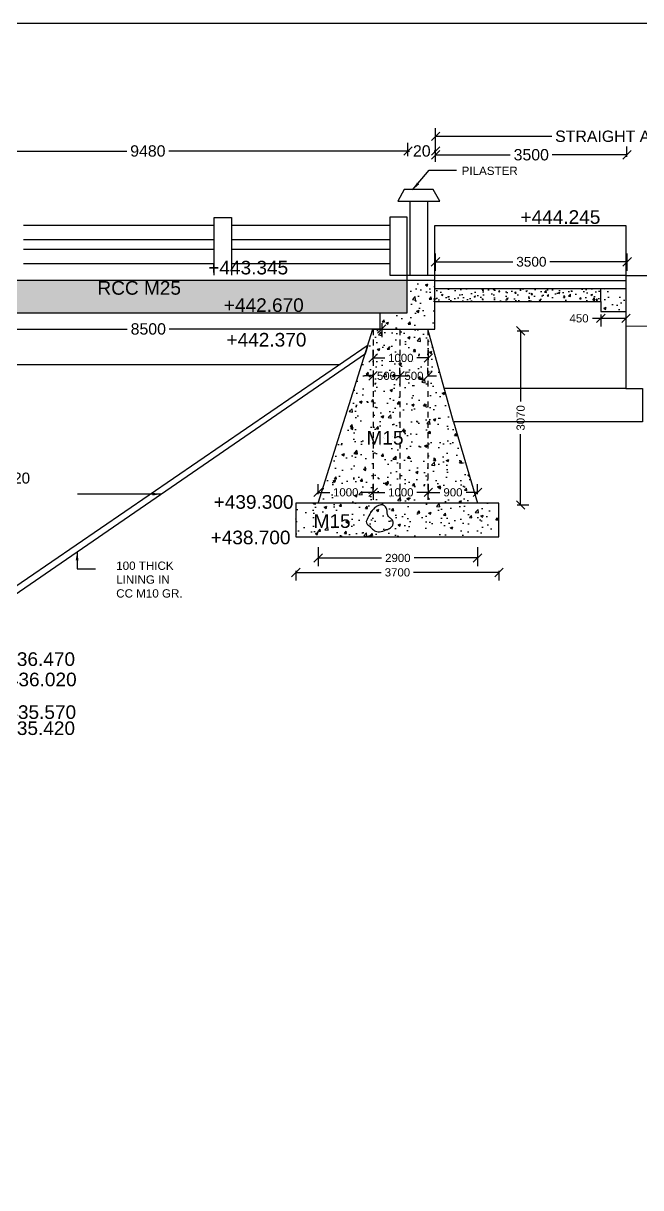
# Model space of a CAD drawing. Header units: inches. Extents: x 214 to 450, y 289 to 479.
# Drawn here: x 260.02 to 273.62, y 331.06 to 356.72 of the extents above; entities that cross this region are included whole.
import ezdxf

# ---------------------------------------------------------------- set-up
doc = ezdxf.new("R2010")
doc.units = ezdxf.units.IN
doc.header["$MEASUREMENT"] = 0
doc.linetypes.add('HIDDEN', pattern=[9.525, 6.35, -3.175])
for name, color, linetype in [('DIMENSION', 255, 'Continuous'), ('DRAWING', 2, 'Continuous'), ('HATCH', 7, 'Continuous'), ('TEXT', 255, 'Continuous')]:
    doc.layers.add(name, color=color, linetype=linetype)
doc.styles.get("Standard").update_dxf_attribs({"font": 'arial.ttf'})
doc.dimstyles.get("Standard").update_dxf_attribs({"dimtxt": 0.18, "dimasz": 0.1875, "dimexe": 0.18, "dimexo": 0.0625, "dimgap": 0.09, "dimtad": 0, "dimtih": 1, "dimtoh": 1, "dimdec": 4, "dimzin": 0, "dimdsep": 46, "dimtxsty": 'Standard', "dimcen": 0.09, "dimadec": 0, "dimazin": 0, "dimtfac": 1, "dimtdec": 4, "dimtofl": 0, "dimtmove": 0, "dimatfit": 3, "dimfxl": 1, "dimtolj": 1, "dimtzin": 0, "dimarcsym": 0})
pattern_1 = [(50, (0, 0), (0.57380815, -0.0502017), [0.06, -0.66]), (355, (0, 0), (-0.1110011, 0.6017537), [0.048, -0.528]), (100.4514, (0.0478, -0.0042), (0.4628075, 0.5515516), [0.05099215, -0.5609137]), (46.1842, (0, 0.16), (0.8537928, -0.1324152), [0.09, -0.99]), (96.6356, (0.07115, 0.149), (0.7477302, 0.7792943), [0.0764882, -0.8413704]), (351.1842, (0, 0.16), (0.7477296, 0.7792949), [0.072, -0.792]), (21, (0.08, 0.12), (0.47752564, -0.3220951), [0.06, -0.66]), (326, (0.08, 0.12), (0.1946523, 0.58012), [0.048, -0.528]), (71.4514, (0.1198, 0.09316), (0.6721781, 0.2580244), [0.05099215, -0.5609137]), (37.5, (0, 0), (0.00972788, 0.26631508), [0, -0.5216, 0, -0.536, 0, -0.53]), (7.5, (0, 0), (0.21045563, 0.31552937), [0, -0.3056, 0, -0.5096, 0, -0.202]), (327.5, (-0.1784, 0), (0.42705795, -0.0180439), [0, -0.2, 0, -0.624, 0, -0.828]), (317.5, (-0.2584, 0), (0.46654894, 0.080084), [0, -0.26, 0, -0.4144, 0, -0.588])]

# ---------------------------------------------------------------- blocks, each defined once
blk = doc.blocks.new('_Oblique')
at = {"color": 0, "linetype": 'ByBlock', "lineweight": -2}
blk.add_line((-0.5, -0.5), (0.5, 0.5), dxfattribs=at)
blk = doc.blocks.new('*D86')
at = {"layer": 'Defpoints', "color": 0, "ltscale": 0.02, "transparency": 16777216}
for p in [(266.519, 346.379), (266.519, 346.276), (267.733, 346.276)]:
    blk.add_point(p, dxfattribs=at)
at = {"layer": 'DIMENSION', "color": 0, "lineweight": -2, "ltscale": 0.02, "transparency": 16777216}
for p, q in [((266.519, 346.338), (266.519, 346.559)), ((267.733, 346.338), (267.733, 346.559)), ((266.519, 346.379), (266.776, 346.379)), ((267.733, 346.379), (267.476, 346.379))]:
    blk.add_line(p, q, dxfattribs=at)
at = {"layer": 'DIMENSION', "color": 0, "lineweight": -2, "ltscale": 0.02, "transparency": 16777216, "xscale": 0.1875, "yscale": 0.1875, "zscale": 0.1875, "rotation": 180}
blk.add_blockref('_Oblique', (266.519, 346.379), dxfattribs=at)
at = {"layer": 'DIMENSION', "color": 0, "lineweight": -2, "ltscale": 0.02, "transparency": 16777216, "xscale": 0.1875, "yscale": 0.1875, "zscale": 0.1875}
blk.add_blockref('_Oblique', (267.733, 346.379), dxfattribs=at)
at = {"layer": 'DIMENSION', "color": 0, "ltscale": 0.02, "transparency": 16777216, "insert": (267.126, 346.379), "char_height": 0.18, "attachment_point": 5}
blk.add_mtext('\\A1;1000', dxfattribs=at)
blk = doc.blocks.new('*D87')
at = {"layer": 'Defpoints', "color": 0, "ltscale": 0.02, "transparency": 16777216}
for p in [(267.733, 346.379), (267.733, 346.276), (268.948, 346.276)]:
    blk.add_point(p, dxfattribs=at)
at = {"layer": 'DIMENSION', "color": 0, "lineweight": -2, "ltscale": 0.02, "transparency": 16777216}
for p, q in [((267.733, 346.338), (267.733, 346.559)), ((268.948, 346.338), (268.948, 346.559)), ((267.733, 346.379), (267.99, 346.379)), ((268.948, 346.379), (268.69, 346.379))]:
    blk.add_line(p, q, dxfattribs=at)
at = {"layer": 'DIMENSION', "color": 0, "lineweight": -2, "ltscale": 0.02, "transparency": 16777216, "xscale": 0.1875, "yscale": 0.1875, "zscale": 0.1875, "rotation": 180}
blk.add_blockref('_Oblique', (267.733, 346.379), dxfattribs=at)
at = {"layer": 'DIMENSION', "color": 0, "lineweight": -2, "ltscale": 0.02, "transparency": 16777216, "xscale": 0.1875, "yscale": 0.1875, "zscale": 0.1875}
blk.add_blockref('_Oblique', (268.948, 346.379), dxfattribs=at)
at = {"layer": 'DIMENSION', "color": 0, "ltscale": 0.02, "transparency": 16777216, "insert": (268.34, 346.379), "char_height": 0.18, "attachment_point": 5}
blk.add_mtext('\\A1;1000', dxfattribs=at)
blk = doc.blocks.new('*D88')
at = {"layer": 'Defpoints', "color": 0, "ltscale": 0.02, "transparency": 16777216}
for p in [(268.948, 346.379), (268.948, 346.276), (270.03, 346.276)]:
    blk.add_point(p, dxfattribs=at)
at = {"layer": 'DIMENSION', "color": 0, "lineweight": -2, "ltscale": 0.02, "transparency": 16777216}
for p, q in [((268.948, 346.338), (268.948, 346.559)), ((270.03, 346.338), (270.03, 346.559)), ((268.948, 346.379), (269.201, 346.379)), ((270.03, 346.379), (269.778, 346.379))]:
    blk.add_line(p, q, dxfattribs=at)
at = {"layer": 'DIMENSION', "color": 0, "lineweight": -2, "ltscale": 0.02, "transparency": 16777216, "xscale": 0.1875, "yscale": 0.1875, "zscale": 0.1875, "rotation": 180}
blk.add_blockref('_Oblique', (268.948, 346.379), dxfattribs=at)
at = {"layer": 'DIMENSION', "color": 0, "lineweight": -2, "ltscale": 0.02, "transparency": 16777216, "xscale": 0.1875, "yscale": 0.1875, "zscale": 0.1875}
blk.add_blockref('_Oblique', (270.03, 346.379), dxfattribs=at)
at = {"layer": 'DIMENSION', "color": 0, "ltscale": 0.02, "transparency": 16777216, "insert": (269.489, 346.379), "char_height": 0.18, "attachment_point": 5}
blk.add_mtext('\\A1;900', dxfattribs=at)
blk = doc.blocks.new('*D89')
at = {"layer": 'Defpoints', "color": 0, "ltscale": 0.02, "transparency": 16777216}
for p in [(267.733, 349.341), (267.733, 349.238), (268.948, 349.238)]:
    blk.add_point(p, dxfattribs=at)
at = {"layer": 'DIMENSION', "color": 0, "lineweight": -2, "ltscale": 0.02, "transparency": 16777216}
for p, q in [((267.733, 349.301), (267.733, 349.521)), ((268.948, 349.301), (268.948, 349.521)), ((267.733, 349.341), (267.99, 349.341)), ((268.948, 349.341), (268.69, 349.341))]:
    blk.add_line(p, q, dxfattribs=at)
at = {"layer": 'DIMENSION', "color": 0, "lineweight": -2, "ltscale": 0.02, "transparency": 16777216, "xscale": 0.1875, "yscale": 0.1875, "zscale": 0.1875, "rotation": 180}
blk.add_blockref('_Oblique', (267.733, 349.341), dxfattribs=at)
at = {"layer": 'DIMENSION', "color": 0, "lineweight": -2, "ltscale": 0.02, "transparency": 16777216, "xscale": 0.1875, "yscale": 0.1875, "zscale": 0.1875}
blk.add_blockref('_Oblique', (268.948, 349.341), dxfattribs=at)
at = {"layer": 'DIMENSION', "color": 0, "ltscale": 0.02, "transparency": 16777216, "insert": (268.34, 349.341), "char_height": 0.18, "attachment_point": 5}
blk.add_mtext('\\A1;1000', dxfattribs=at)
blk = doc.blocks.new('*D90')
at = {"layer": 'Defpoints', "color": 0, "ltscale": 0.02, "transparency": 16777216}
for p in [(267.728, 349.005), (268.321, 349.005), (268.321, 348.946)]:
    blk.add_point(p, dxfattribs=at)
at = {"layer": 'DIMENSION', "color": 0, "lineweight": -2, "ltscale": 0.02, "transparency": 16777216}
for p, q in [((267.728, 348.946), (267.54, 348.946)), ((267.728, 348.943), (267.728, 348.766)), ((268.321, 348.946), (268.508, 348.946)), ((268.321, 348.943), (268.321, 348.766))]:
    blk.add_line(p, q, dxfattribs=at)
at = {"layer": 'DIMENSION', "color": 0, "lineweight": -2, "ltscale": 0.02, "transparency": 16777216, "xscale": 0.1875, "yscale": 0.1875, "zscale": 0.1875}
blk.add_blockref('_Oblique', (267.728, 348.946), dxfattribs=at)
at = {"layer": 'DIMENSION', "color": 0, "lineweight": -2, "ltscale": 0.02, "transparency": 16777216, "xscale": 0.1875, "yscale": 0.1875, "zscale": 0.1875, "rotation": 180}
blk.add_blockref('_Oblique', (268.321, 348.946), dxfattribs=at)
at = {"layer": 'DIMENSION', "color": 0, "ltscale": 0.02, "transparency": 16777216, "insert": (268.024, 348.946), "char_height": 0.18, "attachment_point": 5}
blk.add_mtext('\\A1;500', dxfattribs=at)
blk = doc.blocks.new('*D91')
at = {"layer": 'Defpoints', "color": 0, "ltscale": 0.02, "transparency": 16777216}
for p in [(268.321, 348.924), (268.937, 348.946), (268.937, 348.924)]:
    blk.add_point(p, dxfattribs=at)
at = {"layer": 'DIMENSION', "color": 0, "lineweight": -2, "ltscale": 0.02, "transparency": 16777216}
for p, q in [((268.321, 348.987), (268.321, 349.126)), ((268.937, 348.987), (268.937, 349.126)), ((268.321, 348.946), (268.133, 348.946)), ((268.937, 348.946), (269.125, 348.946))]:
    blk.add_line(p, q, dxfattribs=at)
at = {"layer": 'DIMENSION', "color": 0, "lineweight": -2, "ltscale": 0.02, "transparency": 16777216, "xscale": 0.1875, "yscale": 0.1875, "zscale": 0.1875}
blk.add_blockref('_Oblique', (268.321, 348.946), dxfattribs=at)
at = {"layer": 'DIMENSION', "color": 0, "lineweight": -2, "ltscale": 0.02, "transparency": 16777216, "xscale": 0.1875, "yscale": 0.1875, "zscale": 0.1875, "rotation": 180}
blk.add_blockref('_Oblique', (268.937, 348.946), dxfattribs=at)
at = {"layer": 'DIMENSION', "color": 0, "ltscale": 0.02, "transparency": 16777216, "insert": (268.629, 348.946), "char_height": 0.18, "attachment_point": 5}
blk.add_mtext('\\A1;500', dxfattribs=at)
blk = doc.blocks.new('*D92')
at = {"layer": 'Defpoints', "color": 0, "ltscale": 0.02, "transparency": 16777216}
for p in [(257.638, 350.336), (267.919, 350.168), (267.919, 349.979)]:
    blk.add_point(p, dxfattribs=at)
at = {"layer": 'DIMENSION', "color": 0, "lineweight": -2, "ltscale": 0.02, "transparency": 16777216}
for p, q in [((257.638, 350.273), (257.638, 349.799)), ((267.919, 350.105), (267.919, 349.799)), ((257.638, 349.979), (262.315, 349.979)), ((267.919, 349.979), (263.241, 349.979))]:
    blk.add_line(p, q, dxfattribs=at)
at = {"layer": 'DIMENSION', "color": 0, "lineweight": -2, "ltscale": 0.02, "transparency": 16777216, "xscale": 0.1875, "yscale": 0.1875, "zscale": 0.1875, "rotation": 180}
blk.add_blockref('_Oblique', (257.638, 349.979), dxfattribs=at)
at = {"layer": 'DIMENSION', "color": 0, "lineweight": -2, "ltscale": 0.02, "transparency": 16777216, "xscale": 0.1875, "yscale": 0.1875, "zscale": 0.1875}
blk.add_blockref('_Oblique', (267.919, 349.979), dxfattribs=at)
at = {"layer": 'DIMENSION', "color": 0, "ltscale": 0.02, "transparency": 16777216, "insert": (262.778, 349.979), "char_height": 0.25, "attachment_point": 5}
blk.add_mtext('\\A1;8500', dxfattribs=at)
blk = doc.blocks.new('*D102')
at = {"layer": 'Defpoints', "color": 0, "ltscale": 0.02, "transparency": 16777216}
for p in [(270.84, 349.94), (270.84, 346.101), (270.98, 346.101)]:
    blk.add_point(p, dxfattribs=at)
at = {"layer": 'DIMENSION', "color": 0, "lineweight": -2, "ltscale": 0.02, "transparency": 16777216}
for p, q in [((270.902, 349.94), (271.16, 349.94)), ((270.98, 349.94), (270.98, 348.379)), ((270.98, 346.101), (270.98, 347.662)), ((270.902, 346.101), (271.16, 346.101))]:
    blk.add_line(p, q, dxfattribs=at)
at = {"layer": 'DIMENSION', "color": 0, "lineweight": -2, "ltscale": 0.02, "transparency": 16777216, "xscale": 0.1875, "yscale": 0.1875, "zscale": 0.1875}
for p, rotation in [((270.98, 349.94), 90), ((270.98, 346.101), 270)]:
    blk.add_blockref('_Oblique', p, dxfattribs=dict(at, rotation=rotation))
at = {"layer": 'DIMENSION', "color": 0, "ltscale": 0.02, "transparency": 16777216, "insert": (270.98, 348.02), "char_height": 0.18, "attachment_point": 5, "rotation": 90}
blk.add_mtext('\\A1;3070', dxfattribs=at)
blk = doc.blocks.new('*D103')
at = {"layer": 'Defpoints', "color": 0, "ltscale": 0.02, "transparency": 16777216}
for p in [(273.327, 351.46), (269.105, 351.199), (273.327, 351.199)]:
    blk.add_point(p, dxfattribs=at)
at = {"layer": 'DIMENSION', "color": 0, "lineweight": -2, "ltscale": 0.02, "transparency": 16777216}
for p, q in [((269.105, 351.262), (269.105, 351.64)), ((273.327, 351.262), (273.327, 351.64)), ((269.105, 351.46), (270.807, 351.46)), ((273.327, 351.46), (271.626, 351.46))]:
    blk.add_line(p, q, dxfattribs=at)
at = {"layer": 'DIMENSION', "color": 0, "lineweight": -2, "ltscale": 0.02, "transparency": 16777216, "xscale": 0.1875, "yscale": 0.1875, "zscale": 0.1875, "rotation": 180}
blk.add_blockref('_Oblique', (269.105, 351.46), dxfattribs=at)
at = {"layer": 'DIMENSION', "color": 0, "lineweight": -2, "ltscale": 0.02, "transparency": 16777216, "xscale": 0.1875, "yscale": 0.1875, "zscale": 0.1875}
blk.add_blockref('_Oblique', (273.327, 351.46), dxfattribs=at)
at = {"layer": 'DIMENSION', "color": 0, "ltscale": 0.02, "transparency": 16777216, "insert": (271.216, 351.46), "char_height": 0.2143, "attachment_point": 5}
blk.add_mtext('\\A1;3500', dxfattribs=at)
blk = doc.blocks.new('*D104')
at = {"layer": 'Defpoints', "color": 0, "ltscale": 0.02, "transparency": 16777216}
for p in [(272.747, 350.363), (273.3, 350.363), (272.747, 350.213)]:
    blk.add_point(p, dxfattribs=at)
at = {"layer": 'DIMENSION', "color": 0, "lineweight": -2, "ltscale": 0.02, "transparency": 16777216}
for p, q in [((272.747, 350.301), (272.747, 350.033)), ((273.3, 350.301), (273.3, 350.033)), ((272.747, 350.213), (272.559, 350.213)), ((273.3, 350.213), (272.747, 350.213))]:
    blk.add_line(p, q, dxfattribs=at)
at = {"layer": 'DIMENSION', "color": 0, "lineweight": -2, "ltscale": 0.02, "transparency": 16777216, "xscale": 0.1875, "yscale": 0.1875, "zscale": 0.1875, "rotation": 180}
blk.add_blockref('_Oblique', (272.747, 350.213), dxfattribs=at)
at = {"layer": 'DIMENSION', "color": 0, "lineweight": -2, "ltscale": 0.02, "transparency": 16777216, "xscale": 0.1875, "yscale": 0.1875, "zscale": 0.1875}
blk.add_blockref('_Oblique', (273.3, 350.213), dxfattribs=at)
at = {"layer": 'DIMENSION', "color": 0, "ltscale": 0.02, "transparency": 16777216, "insert": (272.267, 350.213), "char_height": 0.18, "attachment_point": 5}
blk.add_mtext('\\A1;450', dxfattribs=at)
blk = doc.blocks.new('*D106')
at = {"layer": 'Defpoints', "color": 0, "ltscale": 0.02, "transparency": 16777216}
for p in [(269.107, 354.225), (269.107, 353.602), (279.263, 353.602)]:
    blk.add_point(p, dxfattribs=at)
at = {"layer": 'DIMENSION', "color": 0, "lineweight": -2, "ltscale": 0.02, "transparency": 16777216}
for p, q in [((269.107, 353.664), (269.107, 354.405)), ((279.263, 353.664), (279.263, 354.405)), ((269.107, 354.225), (271.666, 354.225)), ((279.263, 354.225), (276.704, 354.225))]:
    blk.add_line(p, q, dxfattribs=at)
at = {"layer": 'DIMENSION', "color": 0, "lineweight": -2, "ltscale": 0.02, "transparency": 16777216, "xscale": 0.1875, "yscale": 0.1875, "zscale": 0.1875, "rotation": 180}
blk.add_blockref('_Oblique', (269.107, 354.225), dxfattribs=at)
at = {"layer": 'DIMENSION', "color": 0, "lineweight": -2, "ltscale": 0.02, "transparency": 16777216, "xscale": 0.1875, "yscale": 0.1875, "zscale": 0.1875}
blk.add_blockref('_Oblique', (279.263, 354.225), dxfattribs=at)
at = {"layer": 'DIMENSION', "color": 0, "ltscale": 0.02, "transparency": 16777216, "insert": (274.185, 354.225), "char_height": 0.25, "attachment_point": 5}
blk.add_mtext('\\A1;STRAIGHT APPROACH 15000', dxfattribs=at)
blk = doc.blocks.new('*D107')
at = {"layer": 'Defpoints', "color": 0, "ltscale": 0.02, "transparency": 16777216}
for p in [(269.107, 353.71), (273.321, 353.818), (273.321, 353.71)]:
    blk.add_point(p, dxfattribs=at)
at = {"layer": 'DIMENSION', "color": 0, "lineweight": -2, "ltscale": 0.02, "transparency": 16777216}
for p, q in [((269.107, 353.773), (269.107, 353.998)), ((273.321, 353.773), (273.321, 353.998)), ((269.107, 353.818), (270.752, 353.818)), ((273.321, 353.818), (271.677, 353.818))]:
    blk.add_line(p, q, dxfattribs=at)
at = {"layer": 'DIMENSION', "color": 0, "lineweight": -2, "ltscale": 0.02, "transparency": 16777216, "xscale": 0.1875, "yscale": 0.1875, "zscale": 0.1875, "rotation": 180}
blk.add_blockref('_Oblique', (269.107, 353.818), dxfattribs=at)
at = {"layer": 'DIMENSION', "color": 0, "lineweight": -2, "ltscale": 0.02, "transparency": 16777216, "xscale": 0.1875, "yscale": 0.1875, "zscale": 0.1875}
blk.add_blockref('_Oblique', (273.321, 353.818), dxfattribs=at)
at = {"layer": 'DIMENSION', "color": 0, "ltscale": 0.02, "transparency": 16777216, "insert": (271.214, 353.818), "char_height": 0.25, "attachment_point": 5}
blk.add_mtext('\\A1;3500', dxfattribs=at)
blk = doc.blocks.new('*D108')
at = {"layer": 'Defpoints', "color": 0, "ltscale": 0.02, "transparency": 16777216}
for p in [(268.498, 353.901), (268.498, 353.773), (269.107, 353.773)]:
    blk.add_point(p, dxfattribs=at)
at = {"layer": 'DIMENSION', "color": 0, "lineweight": -2, "ltscale": 0.02, "transparency": 16777216}
for p, q in [((268.498, 353.835), (268.498, 354.081)), ((268.498, 353.901), (268.532, 353.901)), ((269.107, 353.901), (269.073, 353.901)), ((269.107, 353.835), (269.107, 354.081))]:
    blk.add_line(p, q, dxfattribs=at)
at = {"layer": 'DIMENSION', "color": 0, "lineweight": -2, "ltscale": 0.02, "transparency": 16777216, "xscale": 0.1875, "yscale": 0.1875, "zscale": 0.1875, "rotation": 180}
blk.add_blockref('_Oblique', (268.498, 353.901), dxfattribs=at)
at = {"layer": 'DIMENSION', "color": 0, "lineweight": -2, "ltscale": 0.02, "transparency": 16777216, "xscale": 0.1875, "yscale": 0.1875, "zscale": 0.1875}
blk.add_blockref('_Oblique', (269.107, 353.901), dxfattribs=at)
at = {"layer": 'DIMENSION', "color": 0, "ltscale": 0.02, "transparency": 16777216, "insert": (268.802, 353.901), "char_height": 0.25, "attachment_point": 5}
blk.add_mtext('\\A1;20', dxfattribs=at)
blk = doc.blocks.new('*D109')
at = {"layer": 'Defpoints', "color": 0, "ltscale": 0.02, "transparency": 16777216}
for p in [(257.038, 353.901), (257.038, 353.727), (268.498, 353.727)]:
    blk.add_point(p, dxfattribs=at)
at = {"layer": 'DIMENSION', "color": 0, "lineweight": -2, "ltscale": 0.02, "transparency": 16777216}
for p, q in [((257.038, 353.79), (257.038, 354.081)), ((257.038, 353.901), (262.305, 353.901)), ((268.498, 353.901), (263.231, 353.901)), ((268.498, 353.79), (268.498, 354.081))]:
    blk.add_line(p, q, dxfattribs=at)
at = {"layer": 'DIMENSION', "color": 0, "lineweight": -2, "ltscale": 0.02, "transparency": 16777216, "xscale": 0.1875, "yscale": 0.1875, "zscale": 0.1875, "rotation": 180}
blk.add_blockref('_Oblique', (257.038, 353.901), dxfattribs=at)
at = {"layer": 'DIMENSION', "color": 0, "lineweight": -2, "ltscale": 0.02, "transparency": 16777216, "xscale": 0.1875, "yscale": 0.1875, "zscale": 0.1875}
blk.add_blockref('_Oblique', (268.498, 353.901), dxfattribs=at)
at = {"layer": 'DIMENSION', "color": 0, "ltscale": 0.02, "transparency": 16777216, "insert": (262.768, 353.901), "char_height": 0.25, "attachment_point": 5}
blk.add_mtext('\\A1;9480', dxfattribs=at)
blk = doc.blocks.new('*D123')
at = {"layer": 'Defpoints', "color": 0, "ltscale": 0.02, "transparency": 16777216}
for p in [(266.027, 344.713), (270.502, 344.713), (270.502, 344.615)]:
    blk.add_point(p, dxfattribs=at)
at = {"layer": 'DIMENSION', "color": 0, "lineweight": -2, "ltscale": 0.02, "transparency": 16777216}
for p, q in [((266.027, 344.651), (266.027, 344.435)), ((266.027, 344.615), (267.906, 344.615)), ((270.502, 344.615), (268.623, 344.615)), ((270.502, 344.651), (270.502, 344.435))]:
    blk.add_line(p, q, dxfattribs=at)
at = {"layer": 'DIMENSION', "color": 0, "lineweight": -2, "ltscale": 0.02, "transparency": 16777216, "xscale": 0.1875, "yscale": 0.1875, "zscale": 0.1875, "rotation": 180}
blk.add_blockref('_Oblique', (266.027, 344.615), dxfattribs=at)
at = {"layer": 'DIMENSION', "color": 0, "lineweight": -2, "ltscale": 0.02, "transparency": 16777216, "xscale": 0.1875, "yscale": 0.1875, "zscale": 0.1875}
blk.add_blockref('_Oblique', (270.502, 344.615), dxfattribs=at)
at = {"layer": 'DIMENSION', "color": 0, "ltscale": 0.02, "transparency": 16777216, "insert": (268.265, 344.615), "char_height": 0.18, "attachment_point": 5}
blk.add_mtext('\\A1;3700', dxfattribs=at)
blk = doc.blocks.new('*D124')
at = {"layer": 'Defpoints', "color": 0, "ltscale": 0.02, "transparency": 16777216}
for p in [(266.519, 345.234), (270.031, 345.234), (270.031, 344.933)]:
    blk.add_point(p, dxfattribs=at)
at = {"layer": 'DIMENSION', "color": 0, "lineweight": -2, "ltscale": 0.02, "transparency": 16777216}
for p, q in [((266.519, 345.172), (266.519, 344.753)), ((270.031, 345.172), (270.031, 344.753)), ((266.519, 344.933), (267.915, 344.933)), ((270.031, 344.933), (268.635, 344.933))]:
    blk.add_line(p, q, dxfattribs=at)
at = {"layer": 'DIMENSION', "color": 0, "lineweight": -2, "ltscale": 0.02, "transparency": 16777216, "xscale": 0.1875, "yscale": 0.1875, "zscale": 0.1875, "rotation": 180}
blk.add_blockref('_Oblique', (266.519, 344.933), dxfattribs=at)
at = {"layer": 'DIMENSION', "color": 0, "lineweight": -2, "ltscale": 0.02, "transparency": 16777216, "xscale": 0.1875, "yscale": 0.1875, "zscale": 0.1875}
blk.add_blockref('_Oblique', (270.031, 344.933), dxfattribs=at)
at = {"layer": 'DIMENSION', "color": 0, "ltscale": 0.02, "transparency": 16777216, "insert": (268.275, 344.933), "char_height": 0.18, "attachment_point": 5}
blk.add_mtext('\\A1;2900', dxfattribs=at)

msp = doc.modelspace()

# ---------------------------------------------------------------- hatches: boundary and pattern name
at = {"layer": 'HATCH', "ltscale": 0.02}
h = msp.add_hatch(dxfattribs=at)
h.set_pattern_fill('AR-CONC', color=256, scale=0.08, style=0)
h.set_pattern_definition(pattern_1)
h.paths.add_polyline_path([(268.48034, 351.04572), (251.25944, 351.04572), (251.25944, 350.33567), (267.87996, 350.33597), (268.48034, 350.33597)])
h = msp.add_hatch(dxfattribs=at)
h.set_pattern_fill('AR-CONC', color=256, scale=0.08, style=0)
h.set_pattern_definition(pattern_1)
h.paths.add_polyline_path([(269.08814, 350.58869), (269.08814, 350.88522), (269.08814, 351.04572), (268.48034, 351.04572), (268.48034, 350.33597), (267.87996, 350.33597), (267.87996, 349.97284), (268.93818, 349.97284), (269.08814, 349.97284)])
h.paths.add_polyline_path([(268.93818, 349.97284), (268.31893, 349.97284), (268.31893, 346.1401), (268.93818, 346.1401)])
h.paths.add_polyline_path([(268.31893, 349.97284), (267.73027, 349.97284), (267.73027, 346.1401), (268.31893, 346.1401)])
h.paths.add_polyline_path([(267.73027, 349.97284), (267.72387, 349.97284), (267.61158, 349.61572), (267.62085, 349.62207), (267.56278, 349.44053), (267.55476, 349.43501), (266.51871, 346.1401), (267.73027, 346.1401)])
h.paths.add_polyline_path([(269.50098, 347.93629), (268.93818, 349.97284), (268.93818, 346.1401), (269.99753, 346.1401), (270.03093, 346.1401)])
h.paths.add_polyline_path([(270.50231, 346.1401), (269.99753, 346.1401), (268.92926, 346.1401), (268.3185, 346.1401), (267.72323, 346.1401), (266.51871, 346.1401), (266.02731, 346.1401), (266.02731, 345.39735), (270.50231, 345.39735)])
h = msp.add_hatch(dxfattribs=at)
h.set_pattern_fill('AR-CONC', color=256, scale=0.05, style=0)
h.set_pattern_definition([(50, (0, 0), (0.3586301, -0.03137607), [0.0375, -0.4125]), (355, (0, 0), (-0.06937567, 0.37609607), [0.03, -0.33]), (100.4514, (0.0299, -0.0026), (0.2892547, 0.34471977), [0.0318701, -0.35057106]), (46.1842, (0, 0.1), (0.53362052, -0.0827595), [0.05625, -0.61875]), (96.6356, (0.04447, 0.0931), (0.46733135, 0.48705894), [0.04780514, -0.5258565]), (351.1842, (0, 0.1), (0.467331, 0.4870593), [0.045, -0.495]), (21, (0.05, 0.075), (0.29845353, -0.20130945), [0.0375, -0.4125]), (326, (0.05, 0.075), (0.12165767, 0.36257502), [0.03, -0.33]), (71.4514, (0.07487, 0.05822), (0.42011131, 0.16126525), [0.0318701, -0.35057106]), (37.5, (0, 0), (0.006079928, 0.166446927), [0, -0.326, 0, -0.335, 0, -0.33125]), (7.5, (0, 0), (0.13153477, 0.197205856), [0, -0.191, 0, -0.3185, 0, -0.12625]), (327.5, (-0.1115, 0), (0.26691122, -0.011277436), [0, -0.125, 0, -0.39, 0, -0.5175]), (317.5, (-0.1615, 0), (0.29159308, 0.05005249), [0, -0.1625, 0, -0.259, 0, -0.3675])])
h.paths.add_polyline_path([(272.74661, 350.87107), (269.08814, 350.87107), (269.08814, 350.58869), (272.74661, 350.58869)])
h = msp.add_hatch(dxfattribs=at)
h.set_pattern_fill('AR-CONC', color=256, scale=0.08, style=0)
h.set_pattern_definition(pattern_1)
h.paths.add_polyline_path([(273.30026, 350.87107), (272.74661, 350.87107), (272.74661, 350.58869), (272.74661, 350.36338), (273.30026, 350.36338)])

# ---------------------------------------------------------------- linework, layer by layer
at = {"layer": 'DRAWING', "ltscale": 0.02}
for points in [[(310.47228, 289.32157), (214.2227, 289.32157), (214.2227, 356.71607), (310.47228, 356.71607)], [(266.02731, 345.39735), (270.50231, 345.39735), (270.50231, 346.1401), (269.99753, 346.1401), (268.92926, 346.1401), (268.3185, 346.1401), (267.72323, 346.1401), (266.51871, 346.1401), (266.02731, 346.1401), (266.02731, 345.39735)]]:
    msp.add_lwpolyline(points, close=True, dxfattribs=at)
for points in [[(268.93032, 352.79827), (269.19911, 352.79827), (269.05098, 353.05305), (268.41259, 353.05305), (268.27585, 352.79718), (268.53582, 352.79718), (268.53582, 351.16593)], [(268.53582, 352.79718), (268.93032, 352.79827)], [(268.93032, 352.79827), (268.93032, 351.16593)], [(269.08814, 351.04572), (234.03283, 351.04572), (234.03283, 352.43742)], [(264.22994, 351.16496), (264.22994, 352.43938), (264.61379, 352.43938), (264.61379, 351.16467)], [(267.87996, 350.33597), (268.48034, 350.33597), (268.48034, 352.44171), (268.09482, 352.44171), (268.09482, 352.28285)], [(260.02876, 352.26744), (264.22994, 352.26744)], [(264.61379, 352.26744), (268.09482, 352.26744)], [(266.51871, 346.1401), (267.72387, 349.97284), (268.93818, 349.97284), (269.08814, 349.97284), (269.08814, 350.58869), (269.08814, 350.88522), (269.08814, 351.04572), (269.08814, 351.16858), (269.08814, 352.2564), (273.30026, 352.2564), (273.30026, 351.15925), (273.30026, 351.03061), (273.30026, 350.86728), (273.30026, 350.04846), (273.30026, 348.66927), (273.66739, 348.66927), (273.66739, 347.93629), (269.50098, 347.93629), (268.93818, 349.97284)], [(268.09482, 352.28285), (268.09482, 351.7584), (268.09482, 351.45686), (268.09482, 351.16593), (273.30026, 351.16593)], [(260.02876, 351.95337), (264.22994, 351.95337)], [(264.61379, 351.95337), (268.09482, 351.95337)], [(260.02876, 351.73513), (264.22994, 351.73513)], [(264.61379, 351.73513), (268.09482, 351.73513)], [(260.02876, 351.42106), (264.22994, 351.42106)], [(264.61379, 351.42106), (268.09482, 351.42106)], [(269.08814, 351.04572), (273.30026, 351.04572)], [(273.30026, 351.15925), (277.25391, 351.15925), (280.79826, 351.04195), (284.09504, 350.88784)], [(269.08814, 350.87107), (273.30026, 350.87107)], [(272.74661, 350.58869), (272.74661, 350.87107)], [(269.08814, 350.58869), (272.74661, 350.58869), (272.74661, 350.36338), (273.30026, 350.36338)], [(234.63396, 350.33537), (267.87996, 350.33597)], [(267.87996, 350.33597), (267.87996, 349.97284)], [(273.30026, 350.04846), (278.21957, 349.98572), (280.72074, 349.97487), (284.11339, 349.91899), (286.11801, 349.9171), (290.40063, 349.8589), (292.39991, 349.84669)], [(234.74775, 349.55806), (243.96786, 343.24052), (258.54784, 343.24052), (267.56278, 349.44053), (267.62085, 349.62207), (258.50424, 343.3805), (243.96759, 343.3805), (235.49012, 349.19957), (234.69205, 349.732), (234.74775, 349.55806)], [(235.49012, 349.19957), (267.00374, 349.19957)], [(273.30026, 348.66927), (269.29842, 348.66927)], [(269.50098, 347.93629), (270.03093, 346.1401)]]:
    msp.add_lwpolyline(points, dxfattribs=at)
at = {"layer": 'DRAWING', "linetype": 'HIDDEN', "ltscale": 0.02}
for points in [[(267.73027, 349.97284), (267.73027, 346.1401)], [(268.31893, 349.97284), (268.31893, 346.1401)], [(268.93818, 349.97284), (268.93818, 346.1401)]]:
    msp.add_lwpolyline(points, dxfattribs=at)
at = {"layer": 'DRAWING', "ltscale": 0.02}
msp.add_spline([(267.57995, 345.74038), (267.65672, 345.89968), (267.77089, 346.04324), (267.87522, 346.10027), (267.92444, 346.10617), (268.02089, 346.03537), (268.04648, 345.89378), (268.07011, 345.84461), (268.12719, 345.79938), (268.1705, 345.72661), (268.16656, 345.65975), (268.11538, 345.60075), (268.02089, 345.55158), (267.86735, 345.51225), (267.75711, 345.53388), (267.67444, 345.61452), (267.59963, 345.68138), (267.57995, 345.74038)], degree=3, dxfattribs=at)

# ---------------------------------------------------------------- texts
at = {"layer": 'TEXT'}
for s, height, p in [('+444.245', 0.3, (270.9761, 352.29655)), ('+443.345', 0.3, (264.09902, 351.18184)), ('RCC M25', 0.3, (261.65809, 350.73483)), ('+442.670', 0.3, (264.44297, 350.35525)), ('+442.370', 0.3, (264.50062, 349.59233)), ('M15', 0.3, (267.58432, 347.43115)), ('RCC M20', 0.24, (258.70287, 346.57426)), ('+439.300', 0.3, (264.21742, 346.0174)), ('M15', 0.3, (266.41869, 345.59625)), ('+438.700', 0.3, (264.15089, 345.23586)), ('+436.470', 0.3, (259.40452, 342.55454)), ('+436.020', 0.3, (259.43996, 342.10624)), ('+435.570', 0.3, (259.42814, 341.38659)), ('+435.420', 0.3, (259.40452, 341.03267))]:
    msp.add_text(s, height=height, dxfattribs=at).set_placement(p)
at = {"layer": 'TEXT', "char_height": 0.182918, "attachment_point": 1}
for s, insert, width in [('PILASTER', (269.67969, 353.55715), 5.4509606), ('100 THICK\\PLINING IN\\PCC M10 GR.', (262.07142, 344.85401), 3.9266427)]:
    msp.add_mtext(s, dxfattribs=dict(at, insert=insert, width=width))

# ---------------------------------------------------------------- dimensions: what is measured, and where the dimension line sits
at = {"layer": 'DIMENSION', "ltscale": 0.02}
for p1, p2, distance, text, override, picture, middle in [((279.26257, 353.60152), (269.10727, 353.60152), -0.62357, 'STRAIGHT APPROACH 15000', {"dimtxt": 0.25, "dimblk1": 'Oblique', "dimblk2": 'Oblique', "dimsah": 1}, '*D106', (274.18492, 354.22509)), ((269.10727, 353.71039), (273.32147, 353.71039), 0.1081, '3500', {"dimtxt": 0.25, "dimblk1": 'Oblique', "dimblk2": 'Oblique', "dimsah": 1}, '*D107', (271.21437, 353.81849)), ((269.10541, 351.19943), (273.32677, 351.19943), 0.26029, '3500', {"dimtxt": 0.214286, "dimblk1": 'Oblique', "dimblk2": 'Oblique', "dimsah": 1}, '*D103', (271.21609, 351.45972)), ((273.30026, 350.36338), (272.74661, 350.36338), 0.15082, '450', {"dimblk1": 'Oblique', "dimblk2": 'Oblique', "dimsah": 1}, '*D104', (272.26695, 350.21256)), ((268.94775, 349.23815), (267.73323, 349.23815), -0.10296, '1000', {"dimblk1": 'Oblique', "dimblk2": 'Oblique', "dimsah": 1}, '*D89', (268.34049, 349.3411)), ((267.7276, 349.005), (268.3209, 349.005), -0.05897, '500', {"dimblk1": 'Oblique', "dimblk2": 'Oblique', "dimsah": 1}, '*D90', (268.02425, 348.94603)), ((267.73323, 346.27599), (266.51871, 346.27599), -0.10296, '1000', {"dimblk1": 'Oblique', "dimblk2": 'Oblique', "dimsah": 1}, '*D86', (267.12597, 346.37894)), ((268.94775, 346.27599), (267.73323, 346.27599), -0.10296, '1000', {"dimblk1": 'Oblique', "dimblk2": 'Oblique', "dimsah": 1}, '*D87', (268.34049, 346.37894)), ((270.03035, 346.27599), (268.94775, 346.27599), -0.10296, '900', {"dimblk1": 'Oblique', "dimblk2": 'Oblique', "dimsah": 1}, '*D88', (269.48905, 346.37894))]:
    dim = msp.add_aligned_dim(p1=p1, p2=p2, distance=distance, text=text, dimstyle='Standard', override=override, dxfattribs=at)
    dim.commit()
    dim.dimension.update_dxf_attribs({"geometry": picture, "text_midpoint": middle})
for base, p1, p2, text, override, picture, middle in [((257.0377, 353.90103), (268.49768, 353.72739), (257.0377, 353.72739), '9480', {"dimtxt": 0.25, "dimblk1": 'Oblique', "dimblk2": 'Oblique', "dimsah": 1}, '*D109', (262.76769, 353.90103)), ((267.91887, 349.97906), (257.6377, 350.33576), (267.91887, 350.16758), '8500', {"dimtxt": 0.25, "dimblk1": 'Oblique', "dimblk2": 'Oblique', "dimsah": 1}, '*D92', (262.77828, 349.97906)), ((268.93738, 348.94603), (268.3209, 348.92425), (268.93738, 348.92425), '500', {"dimblk1": 'Oblique', "dimblk2": 'Oblique', "dimsah": 1}, '*D91', (268.62914, 348.94603)), ((270.03093, 344.93334), (266.51871, 345.23437), (270.03093, 345.23437), '2900', {"dimblk1": 'Oblique', "dimblk2": 'Oblique', "dimsah": 1}, '*D124', (268.27482, 344.93334))]:
    dim = msp.add_linear_dim(base=base, p1=p1, p2=p2, text=text, dimstyle='Standard', override=override, dxfattribs=at)
    dim.commit()
    dim.dimension.update_dxf_attribs({"geometry": picture, "text_midpoint": middle})
dim = msp.add_linear_dim(base=(268.49768, 353.90103), p1=(269.10727, 353.77289), p2=(268.49768, 353.77289), text='20', dimstyle='Standard', override={"dimtxt": 0.25, "dimblk1": 'Oblique', "dimblk2": 'Oblique', "dimsah": 1}, dxfattribs=at)
dim.commit()
dim.dimension.update_dxf_attribs({"geometry": '*D108', "text_midpoint": (268.80248, 353.90103), "dimtype": 160})
dim = msp.add_aligned_dim(p1=(270.83973, 349.94003), p2=(270.83973, 346.10063), distance=0.1406, text='3070', dimstyle='Standard', override={"dimblk1": 'Oblique', "dimblk2": 'Oblique', "dimsah": 1}, dxfattribs=at)
dim.commit()
dim.dimension.update_dxf_attribs({"geometry": '*D102', "text_midpoint": (270.98033, 348.02033), "text_rotation": 90})
dim = msp.add_linear_dim(base=(270.50231, 344.61546), p1=(266.02731, 344.71343), p2=(270.50231, 344.71343), angle=0, text='3700', dimstyle='Standard', override={"dimblk1": 'Oblique', "dimblk2": 'Oblique', "dimsah": 1}, dxfattribs=at)
dim.commit()
dim.dimension.update_dxf_attribs({"geometry": '*D123', "text_midpoint": (268.26481, 344.61546), "dimtype": 161})

# ---------------------------------------------------------------- leaders
msp.add_leader([(268.60023, 353.04459), (268.96651, 353.48053), (269.56659, 353.48053)], dimstyle='Standard', override={"dimtxt": 0.25}, dxfattribs=at)
at = {"layer": 'DRAWING', "ltscale": 0.02}
for points in [[(263.05531, 346.34052), (261.22057, 346.34052)], [(261.21038, 345.07234), (261.21038, 344.69669), (261.61176, 344.69669)]]:
    msp.add_leader(points, dimstyle='Standard', override={"dimgap": 0.09, "dimtad": 0}, dxfattribs=at)

doc.saveas('drawing.dxf')
